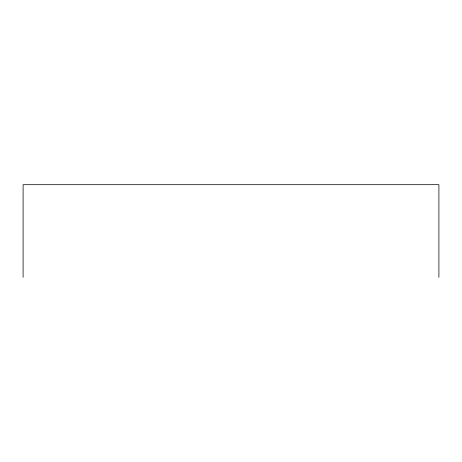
<?xml version="1.0" encoding="UTF-8"?>
<svg xmlns="http://www.w3.org/2000/svg" width="462" height="462" viewBox="0 0 462 462"><rect width="100%" height="100%" fill="white"/><g stroke="black" fill="none" stroke-linecap="round" stroke-linejoin="round"><path stroke-width="0.69" d="M438.9 277.321L438.9 184.679L23.1 184.679L23.1 277.321"/></g></svg>
